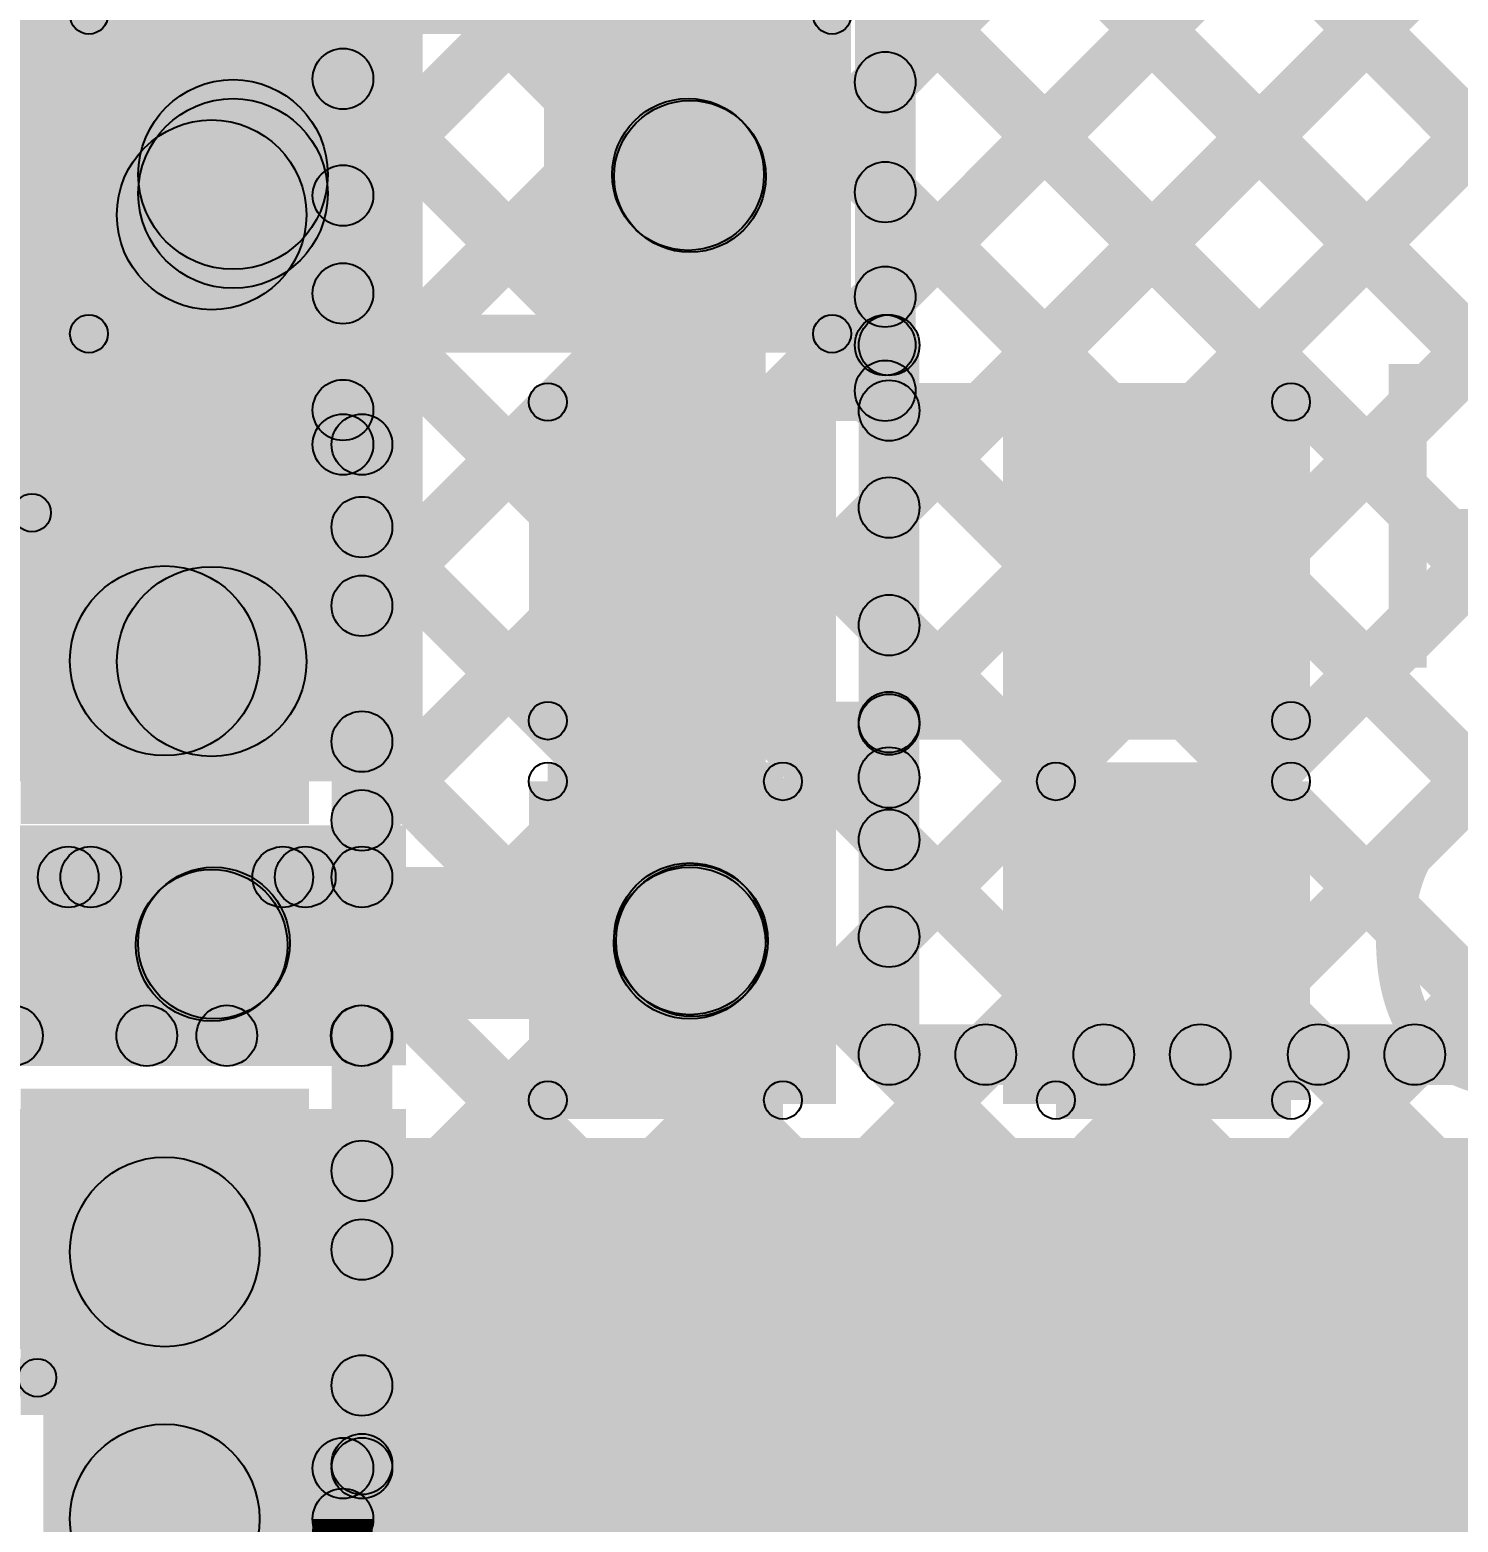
# Model space of a CAD drawing. Header units: millimetres. Extents: x -0.28 to 3.03, y -0.05 to 3.12.
# Drawn here: x 2.2502 to 2.4386, y 1.0364 to 1.2331 of the extents above; entities that cross this region are included whole.
import ezdxf

# ---------------------------------------------------------------- set-up
doc = ezdxf.new("R2010")
doc.units = ezdxf.units.MM
doc.header["$MEASUREMENT"] = 0
for name, color, linetype in [('BottomLayer', 5, 'Continuous'), ('BottomPaste', 16, 'Continuous'), ('BottomSolder', 6, 'Continuous'), ('TopLayer', 1, 'Continuous'), ('TopOverlay', 2, 'Continuous'), ('TopPaste', 8, 'Continuous'), ('TopSolder', 216, 'Continuous'), ('ViaHoleLayer', 16, 'Continuous')]:
    doc.layers.add(name, color=color, linetype=linetype)

# ---------------------------------------------------------------- blocks, each defined once
blk = doc.blocks.new('INA181A3IDBVR_25')
at = {"layer": 'TopLayer'}
for points in [[(-0.07283, 0.04921), (-0.02953, 0.04921), (-0.02953, 0.02559), (-0.07283, 0.02559)], [(0.02953, 0.04921), (0.07283, 0.04921), (0.07283, 0.02559), (0.02953, 0.02559)], [(-0.07283, 0.01181), (-0.02953, 0.01181), (-0.02953, -0.01181), (-0.07283, -0.01181)], [(0.02953, 0.01181), (0.07283, 0.01181), (0.07283, -0.01181), (0.02953, -0.01181)], [(-0.07283, -0.02559), (-0.02953, -0.02559), (-0.02953, -0.04921), (-0.07283, -0.04921)], [(0.02953, -0.02559), (0.07283, -0.02559), (0.07283, -0.04921), (0.02953, -0.04921)]]:
    blk.add_hatch(color=1, dxfattribs=at).paths.add_polyline_path(points)
at = {"layer": 'TopOverlay'}
h = blk.add_hatch(color=2, dxfattribs=at)
edge = h.paths.add_edge_path()
edge.add_arc((-0.0289, 0.05701), 0.0025, 0, 360)
for points in [[(-0.0289, 0.05451), (-0.0289, 0.05951), (0.02749, 0.0595), (0.02749, 0.0545)], [(-0.0282, -0.0595), (-0.0282, -0.0545), (0.0282, -0.0545), (0.0282, -0.0595)]]:
    blk.add_hatch(color=2, dxfattribs=at).paths.add_polyline_path(points)
h = blk.add_hatch(color=2, dxfattribs=at)
edge = h.paths.add_edge_path()
edge.add_arc((0.02749, 0.057), 0.0025, 0, 360)
h = blk.add_hatch(color=2, dxfattribs=at)
edge = h.paths.add_edge_path()
edge.add_arc((-0.07, 0.056), 0.0025, 0, 360)
h = blk.add_hatch(color=2, dxfattribs=at)
edge = h.paths.add_edge_path()
edge.add_arc((-0.064, 0.056), 0.0025, 0, 360)
h = blk.add_hatch(color=2, dxfattribs=at)
edge = h.paths.add_edge_path()
edge.add_arc((-0.0282, -0.057), 0.0025, 0, 360)
h = blk.add_hatch(color=2, dxfattribs=at)
edge = h.paths.add_edge_path()
edge.add_arc((0.0282, -0.057), 0.0025, 0, 360)
at = {"layer": 'TopPaste'}
for points in [[(-0.07283, 0.04921), (-0.02953, 0.04921), (-0.02953, 0.02559), (-0.07283, 0.02559)], [(0.02953, 0.04921), (0.07283, 0.04921), (0.07283, 0.02559), (0.02953, 0.02559)], [(-0.07283, 0.01181), (-0.02953, 0.01181), (-0.02953, -0.01181), (-0.07283, -0.01181)], [(0.02953, 0.01181), (0.07283, 0.01181), (0.07283, -0.01181), (0.02953, -0.01181)], [(-0.07283, -0.02559), (-0.02953, -0.02559), (-0.02953, -0.04921), (-0.07283, -0.04921)], [(0.02953, -0.02559), (0.07283, -0.02559), (0.07283, -0.04921), (0.02953, -0.04921)]]:
    blk.add_hatch(color=8, dxfattribs=at).paths.add_polyline_path(points)
at = {"layer": 'TopSolder'}
for points in [[(-0.07683, 0.05321), (-0.02553, 0.05321), (-0.02553, 0.02159), (-0.07683, 0.02159)], [(0.02553, 0.05321), (0.07683, 0.05321), (0.07683, 0.02159), (0.02553, 0.02159)], [(-0.07683, 0.01581), (-0.02553, 0.01581), (-0.02553, -0.01581), (-0.07683, -0.01581)], [(0.02553, 0.01581), (0.07683, 0.01581), (0.07683, -0.01581), (0.02553, -0.01581)], [(-0.07683, -0.02159), (-0.02553, -0.02159), (-0.02553, -0.05321), (-0.07683, -0.05321)], [(0.02553, -0.02159), (0.07683, -0.02159), (0.07683, -0.05321), (0.02553, -0.05321)]]:
    blk.add_hatch(color=216, dxfattribs=at).paths.add_polyline_path(points)
at = {"layer": 'TopOverlay', "const_width": 0.005}
blk.add_lwpolyline([(-0.064, 0.056, 1), (-0.07, 0.056, 1)], format="xyb", close=True, dxfattribs=at)
at = {"layer": 'TopOverlay'}
for centre in [(-0.0289, 0.05701), (0.02749, 0.057), (-0.07, 0.056), (-0.064, 0.056), (-0.0282, -0.057), (0.0282, -0.057)]:
    blk.add_circle(centre, 0.0025, dxfattribs=at)
blk = doc.blocks.new('R__0603_53')
at = {"layer": 'TopLayer'}
for points in [[(-0.015, 0.0175), (-0.015, -0.0175), (-0.045, -0.0175), (-0.045, 0.0175)], [(0.045, 0.0175), (0.045, -0.0175), (0.015, -0.0175), (0.015, 0.0175)]]:
    blk.add_hatch(color=1, dxfattribs=at).paths.add_polyline_path(points)
at = {"layer": 'TopOverlay'}
h = blk.add_hatch(color=2, dxfattribs=at)
edge = h.paths.add_edge_path()
edge.add_arc((-0.049, 0.021), 0.0025, 0, 360)
h = blk.add_hatch(color=2, dxfattribs=at)
edge = h.paths.add_edge_path()
edge.add_arc((-0.049, 0.021), 0.0025, 0, 360)
for points in [[(0.049, 0.0235), (0.049, 0.0185), (-0.049, 0.0185), (-0.049, 0.0235)], [(-0.0515, 0.021), (-0.0465, 0.021), (-0.0465, -0.021), (-0.0515, -0.021)], [(0.0465, 0.021), (0.0515, 0.021), (0.0515, -0.021), (0.0465, -0.021)], [(0.049, -0.0185), (0.049, -0.0235), (-0.049, -0.0235), (-0.049, -0.0185)]]:
    blk.add_hatch(color=2, dxfattribs=at).paths.add_polyline_path(points)
h = blk.add_hatch(color=2, dxfattribs=at)
edge = h.paths.add_edge_path()
edge.add_arc((0.049, 0.021), 0.0025, 0, 360)
h = blk.add_hatch(color=2, dxfattribs=at)
edge = h.paths.add_edge_path()
edge.add_arc((0.049, 0.021), 0.0025, 0, 360)
h = blk.add_hatch(color=2, dxfattribs=at)
edge = h.paths.add_edge_path()
edge.add_arc((-0.049, -0.021), 0.0025, 0, 360)
h = blk.add_hatch(color=2, dxfattribs=at)
edge = h.paths.add_edge_path()
edge.add_arc((-0.049, -0.021), 0.0025, 0, 360)
h = blk.add_hatch(color=2, dxfattribs=at)
edge = h.paths.add_edge_path()
edge.add_arc((0.049, -0.021), 0.0025, 0, 360)
h = blk.add_hatch(color=2, dxfattribs=at)
edge = h.paths.add_edge_path()
edge.add_arc((0.049, -0.021), 0.0025, 0, 360)
at = {"layer": 'TopPaste'}
for points in [[(-0.015, 0.0175), (-0.015, -0.0175), (-0.045, -0.0175), (-0.045, 0.0175)], [(0.045, 0.0175), (0.045, -0.0175), (0.015, -0.0175), (0.015, 0.0175)]]:
    blk.add_hatch(color=8, dxfattribs=at).paths.add_polyline_path(points)
at = {"layer": 'TopSolder'}
for points in [[(-0.011, 0.0215), (-0.011, -0.0215), (-0.049, -0.0215), (-0.049, 0.0215)], [(0.049, 0.0215), (0.049, -0.0215), (0.011, -0.0215), (0.011, 0.0215)]]:
    blk.add_hatch(color=216, dxfattribs=at).paths.add_polyline_path(points)
at = {"layer": 'TopOverlay'}
for centre in [(-0.049, 0.021), (-0.049, 0.021), (0.049, 0.021), (0.049, 0.021), (-0.049, -0.021), (-0.049, -0.021), (0.049, -0.021), (0.049, -0.021)]:
    blk.add_circle(centre, 0.0025, dxfattribs=at)
blk = doc.blocks.new('R__0603_54')
at = {"layer": 'TopLayer'}
for points in [[(-0.015, 0.0175), (-0.015, -0.0175), (-0.045, -0.0175), (-0.045, 0.0175)], [(0.045, 0.0175), (0.045, -0.0175), (0.015, -0.0175), (0.015, 0.0175)]]:
    blk.add_hatch(color=1, dxfattribs=at).paths.add_polyline_path(points)
at = {"layer": 'TopOverlay'}
h = blk.add_hatch(color=2, dxfattribs=at)
edge = h.paths.add_edge_path()
edge.add_arc((-0.049, 0.021), 0.0025, 0, 360)
h = blk.add_hatch(color=2, dxfattribs=at)
edge = h.paths.add_edge_path()
edge.add_arc((-0.049, 0.021), 0.0025, 0, 360)
for points in [[(-0.049, 0.0185), (-0.049, 0.0235), (0.049, 0.0235), (0.049, 0.0185)], [(-0.0465, -0.021), (-0.0515, -0.021), (-0.0515, 0.021), (-0.0465, 0.021)], [(0.0515, -0.021), (0.0465, -0.021), (0.0465, 0.021), (0.0515, 0.021)], [(-0.049, -0.0235), (-0.049, -0.0185), (0.049, -0.0185), (0.049, -0.0235)]]:
    blk.add_hatch(color=2, dxfattribs=at).paths.add_polyline_path(points)
h = blk.add_hatch(color=2, dxfattribs=at)
edge = h.paths.add_edge_path()
edge.add_arc((0.049, 0.021), 0.0025, 0, 360)
h = blk.add_hatch(color=2, dxfattribs=at)
edge = h.paths.add_edge_path()
edge.add_arc((0.049, 0.021), 0.0025, 0, 360)
h = blk.add_hatch(color=2, dxfattribs=at)
edge = h.paths.add_edge_path()
edge.add_arc((-0.049, -0.021), 0.0025, 0, 360)
h = blk.add_hatch(color=2, dxfattribs=at)
edge = h.paths.add_edge_path()
edge.add_arc((-0.049, -0.021), 0.0025, 0, 360)
h = blk.add_hatch(color=2, dxfattribs=at)
edge = h.paths.add_edge_path()
edge.add_arc((0.049, -0.021), 0.0025, 0, 360)
h = blk.add_hatch(color=2, dxfattribs=at)
edge = h.paths.add_edge_path()
edge.add_arc((0.049, -0.021), 0.0025, 0, 360)
at = {"layer": 'TopPaste'}
for points in [[(-0.015, 0.0175), (-0.015, -0.0175), (-0.045, -0.0175), (-0.045, 0.0175)], [(0.045, 0.0175), (0.045, -0.0175), (0.015, -0.0175), (0.015, 0.0175)]]:
    blk.add_hatch(color=8, dxfattribs=at).paths.add_polyline_path(points)
at = {"layer": 'TopSolder'}
for points in [[(-0.011, 0.0215), (-0.011, -0.0215), (-0.049, -0.0215), (-0.049, 0.0215)], [(0.049, 0.0215), (0.049, -0.0215), (0.011, -0.0215), (0.011, 0.0215)]]:
    blk.add_hatch(color=216, dxfattribs=at).paths.add_polyline_path(points)
at = {"layer": 'TopOverlay'}
for centre in [(-0.049, 0.021), (-0.049, 0.021), (0.049, 0.021), (0.049, 0.021), (-0.049, -0.021), (-0.049, -0.021), (0.049, -0.021), (0.049, -0.021)]:
    blk.add_circle(centre, 0.0025, dxfattribs=at)
blk = doc.blocks.new('C__0603_B_78')
at = {"layer": 'BottomLayer'}
for points in [[(-0.045, -0.0175), (-0.045, 0.0175), (-0.015, 0.0175), (-0.015, -0.0175)], [(0.015, -0.0175), (0.015, 0.0175), (0.045, 0.0175), (0.045, -0.0175)]]:
    blk.add_hatch(color=5, dxfattribs=at).paths.add_polyline_path(points)
at = {"layer": 'BottomPaste'}
for points in [[(-0.045, -0.0175), (-0.045, 0.0175), (-0.015, 0.0175), (-0.015, -0.0175)], [(0.015, -0.0175), (0.015, 0.0175), (0.045, 0.0175), (0.045, -0.0175)]]:
    blk.add_hatch(color=16, dxfattribs=at).paths.add_polyline_path(points)
at = {"layer": 'BottomSolder'}
for points in [[(-0.049, -0.0215), (-0.049, 0.0215), (-0.011, 0.0215), (-0.011, -0.0215)], [(0.011, -0.0215), (0.011, 0.0215), (0.049, 0.0215), (0.049, -0.0215)]]:
    blk.add_hatch(color=6, dxfattribs=at).paths.add_polyline_path(points)
blk = doc.blocks.new('C__0603_B_92')
at = {"layer": 'BottomLayer'}
for points in [[(-0.045, -0.0175), (-0.045, 0.0175), (-0.015, 0.0175), (-0.015, -0.0175)], [(0.015, -0.0175), (0.015, 0.0175), (0.045, 0.0175), (0.045, -0.0175)]]:
    blk.add_hatch(color=5, dxfattribs=at).paths.add_polyline_path(points)
at = {"layer": 'BottomPaste'}
for points in [[(-0.045, -0.0175), (-0.045, 0.0175), (-0.015, 0.0175), (-0.015, -0.0175)], [(0.015, -0.0175), (0.015, 0.0175), (0.045, 0.0175), (0.045, -0.0175)]]:
    blk.add_hatch(color=16, dxfattribs=at).paths.add_polyline_path(points)
at = {"layer": 'BottomSolder'}
for points in [[(-0.049, -0.0215), (-0.049, 0.0215), (-0.011, 0.0215), (-0.011, -0.0215)], [(0.011, -0.0215), (0.011, 0.0215), (0.049, 0.0215), (0.049, -0.0215)]]:
    blk.add_hatch(color=6, dxfattribs=at).paths.add_polyline_path(points)
blk = doc.blocks.new('C__0603_93')
at = {"layer": 'TopLayer'}
for points in [[(-0.015, 0.0175), (-0.015, -0.0175), (-0.045, -0.0175), (-0.045, 0.0175)], [(0.045, 0.0175), (0.045, -0.0175), (0.015, -0.0175), (0.015, 0.0175)]]:
    blk.add_hatch(color=1, dxfattribs=at).paths.add_polyline_path(points)
at = {"layer": 'TopOverlay'}
h = blk.add_hatch(color=2, dxfattribs=at)
edge = h.paths.add_edge_path()
edge.add_arc((-0.049, 0.021), 0.0025, 0, 360)
h = blk.add_hatch(color=2, dxfattribs=at)
edge = h.paths.add_edge_path()
edge.add_arc((-0.049, 0.021), 0.0025, 0, 360)
for points in [[(-0.049, 0.0185), (-0.049, 0.0235), (-0.018, 0.0235), (-0.018, 0.0185)], [(0.018, 0.0185), (0.018, 0.0235), (0.049, 0.0235), (0.049, 0.0185)], [(-0.0465, -0.021), (-0.0515, -0.021), (-0.0515, 0.021), (-0.0465, 0.021)], [(0.0515, -0.021), (0.0465, -0.021), (0.0465, 0.021), (0.0515, 0.021)], [(-0.049, -0.0235), (-0.049, -0.0185), (-0.018, -0.0185), (-0.018, -0.0235)], [(0.018, -0.0235), (0.018, -0.0185), (0.049, -0.0185), (0.049, -0.0235)]]:
    blk.add_hatch(color=2, dxfattribs=at).paths.add_polyline_path(points)
h = blk.add_hatch(color=2, dxfattribs=at)
edge = h.paths.add_edge_path()
edge.add_arc((-0.018, 0.021), 0.0025, 0, 360)
h = blk.add_hatch(color=2, dxfattribs=at)
edge = h.paths.add_edge_path()
edge.add_arc((0.018, 0.021), 0.0025, 0, 360)
h = blk.add_hatch(color=2, dxfattribs=at)
edge = h.paths.add_edge_path()
edge.add_arc((0.049, 0.021), 0.0025, 0, 360)
h = blk.add_hatch(color=2, dxfattribs=at)
edge = h.paths.add_edge_path()
edge.add_arc((0.049, 0.021), 0.0025, 0, 360)
h = blk.add_hatch(color=2, dxfattribs=at)
edge = h.paths.add_edge_path()
edge.add_arc((-0.049, -0.021), 0.0025, 0, 360)
h = blk.add_hatch(color=2, dxfattribs=at)
edge = h.paths.add_edge_path()
edge.add_arc((-0.049, -0.021), 0.0025, 0, 360)
h = blk.add_hatch(color=2, dxfattribs=at)
edge = h.paths.add_edge_path()
edge.add_arc((-0.018, -0.021), 0.0025, 0, 360)
h = blk.add_hatch(color=2, dxfattribs=at)
edge = h.paths.add_edge_path()
edge.add_arc((0.018, -0.021), 0.0025, 0, 360)
h = blk.add_hatch(color=2, dxfattribs=at)
edge = h.paths.add_edge_path()
edge.add_arc((0.049, -0.021), 0.0025, 0, 360)
h = blk.add_hatch(color=2, dxfattribs=at)
edge = h.paths.add_edge_path()
edge.add_arc((0.049, -0.021), 0.0025, 0, 360)
at = {"layer": 'TopPaste'}
for points in [[(-0.015, 0.0175), (-0.015, -0.0175), (-0.045, -0.0175), (-0.045, 0.0175)], [(0.045, 0.0175), (0.045, -0.0175), (0.015, -0.0175), (0.015, 0.0175)]]:
    blk.add_hatch(color=8, dxfattribs=at).paths.add_polyline_path(points)
at = {"layer": 'TopSolder'}
for points in [[(-0.011, 0.0215), (-0.011, -0.0215), (-0.049, -0.0215), (-0.049, 0.0215)], [(0.049, 0.0215), (0.049, -0.0215), (0.011, -0.0215), (0.011, 0.0215)]]:
    blk.add_hatch(color=216, dxfattribs=at).paths.add_polyline_path(points)
at = {"layer": 'TopOverlay'}
for centre in [(-0.049, 0.021), (-0.049, 0.021), (-0.018, 0.021), (0.018, 0.021), (0.049, 0.021), (0.049, 0.021), (-0.049, -0.021), (-0.049, -0.021), (-0.018, -0.021), (0.018, -0.021), (0.049, -0.021), (0.049, -0.021)]:
    blk.add_circle(centre, 0.0025, dxfattribs=at)

msp = doc.modelspace()

# ---------------------------------------------------------------- hatches: boundary and pattern name
at = {"layer": 'BottomLayer'}
for points in [[(1.85709, 1.79677), (1.86275, 1.80243), (2.71083, 0.95435), (2.70517, 0.94869)], [(1.85649, 1.76909), (1.86215, 1.77474), (2.71083, 0.92607), (2.70517, 0.92041)], [(1.84238, 1.75492), (1.84804, 1.76057), (2.71083, 0.89778), (2.70517, 0.89212)], [(1.82985, 1.73917), (1.8355, 1.74482), (2.71083, 0.8695), (2.70517, 0.86384)], [(2.29683, 1.12605), (2.29117, 1.13171), (2.70517, 1.54571), (2.71083, 1.54005)], [(2.29673, 1.09767), (2.29108, 1.10333), (2.70517, 1.51742), (2.71083, 1.51177)], [(2.29683, 1.06948), (2.29117, 1.07514), (2.70517, 1.48914), (2.71083, 1.48348)], [(2.29683, 1.0412), (2.29117, 1.04685), (2.70517, 1.46085), (2.71083, 1.4552)], [(2.28509, 1.00117), (2.27943, 1.00683), (2.70517, 1.43257), (2.71083, 1.42691)], [(2.29433, 1.2084), (2.28867, 1.21406), (2.48566, 1.41105), (2.49132, 1.4054)], [(2.31337, 1.00117), (2.30771, 1.00683), (2.70517, 1.40429), (2.71083, 1.39863)], [(2.29433, 1.18012), (2.28867, 1.18578), (2.50256, 1.39966), (2.50822, 1.39401)], [(2.29683, 1.15433), (2.29117, 1.15999), (2.53035, 1.39917), (2.536, 1.39351)], [(2.34166, 1.00117), (2.336, 1.00683), (2.70517, 1.376), (2.71083, 1.37034)], [(2.36994, 1.00117), (2.36428, 1.00683), (2.70517, 1.34772), (2.71083, 1.34206)], [(2.39822, 1.00117), (2.39257, 1.00683), (2.70517, 1.31943), (2.71083, 1.31378)], [(2.2805, 1.14991), (2.2555, 1.14991), (2.2555, 1.258), (2.2805, 1.258)], [(2.2955, 1.17841), (2.2875, 1.17841), (2.2875, 1.258), (2.2955, 1.258)], [(2.28867, 1.25206), (2.29433, 1.25771), (2.71083, 0.84121), (2.70517, 0.83556)], [(2.28867, 1.22377), (2.29433, 1.22943), (2.71083, 0.81293), (2.70517, 0.80727)], [(2.12167, 1.22107), (2.12733, 1.22672), (2.25072, 1.10333), (2.24507, 1.09767)], [(2.28867, 1.19549), (2.29433, 1.20115), (2.71083, 0.78464), (2.70517, 0.77899)], [(2.298, 1.12141), (2.29, 1.12141), (2.29, 1.17841), (2.298, 1.17841)], [(2.29117, 1.1647), (2.29683, 1.17036), (2.46036, 1.00683), (2.4547, 1.00117)], [(2.29117, 1.13642), (2.29683, 1.14208), (2.43208, 1.00683), (2.42642, 1.00117)], [(2.242, 1.11741), (2.242, 1.12541), (2.294, 1.12541), (2.294, 1.11741)], [(2.1913, 1.04881), (2.18565, 1.05447), (2.25541, 1.12423), (2.26107, 1.11858)], [(2.25245, 1.11858), (2.2581, 1.12423), (2.27901, 1.10333), (2.27335, 1.09767)], [(2.26845, 1.09767), (2.26279, 1.10333), (2.2837, 1.12423), (2.28936, 1.11858)], [(2.28073, 1.11858), (2.28639, 1.12423), (2.40379, 1.00683), (2.39814, 1.00117)], [(2.242, 1.0965), (2.242, 1.1045), (2.294, 1.1045), (2.294, 1.0965)], [(2.298, 1.0435), (2.29, 1.0435), (2.29, 1.1005), (2.298, 1.1005)], [(2.29117, 1.07985), (2.29683, 1.08551), (2.37551, 1.00683), (2.36985, 1.00117)], [(2.2805, 1.03681), (2.2555, 1.03681), (2.2555, 1.072), (2.2805, 1.072)], [(2.29117, 1.05157), (2.29683, 1.05722), (2.34722, 1.00683), (2.34157, 1.00117)], [(2.2955, 1.03681), (2.2875, 1.03681), (2.2875, 1.0435), (2.2955, 1.0435)]]:
    msp.add_hatch(color=5, dxfattribs=at).paths.add_polyline_path(points)
h = msp.add_hatch(color=5, dxfattribs=at)
edge = h.paths.add_edge_path()
edge.add_arc((2.2915, 1.2266), 0.004, 0, 360)
h = msp.add_hatch(color=5, dxfattribs=at)
edge = h.paths.add_edge_path()
edge.add_arc((2.2915, 1.21123), 0.004, 0, 360)
h = msp.add_hatch(color=5, dxfattribs=at)
edge = h.paths.add_edge_path()
edge.add_arc((2.2915, 1.19832), 0.004, 0, 360)
h = msp.add_hatch(color=5, dxfattribs=at)
edge = h.paths.add_edge_path()
edge.add_arc((2.2915, 1.18295), 0.004, 0, 360)
h = msp.add_hatch(color=5, dxfattribs=at)
edge = h.paths.add_edge_path()
edge.add_arc((2.2915, 1.17841), 0.004, 0, 360)
h = msp.add_hatch(color=5, dxfattribs=at)
edge = h.paths.add_edge_path()
edge.add_arc((2.294, 1.17841), 0.004, 0, 360)
h = msp.add_hatch(color=5, dxfattribs=at)
edge = h.paths.add_edge_path()
edge.add_arc((2.294, 1.16753), 0.004, 0, 360)
h = msp.add_hatch(color=5, dxfattribs=at)
edge = h.paths.add_edge_path()
edge.add_arc((2.268, 1.14991), 0.0125, 0, 360)
h = msp.add_hatch(color=5, dxfattribs=at)
edge = h.paths.add_edge_path()
edge.add_arc((2.294, 1.15716), 0.004, 0, 360)
h = msp.add_hatch(color=5, dxfattribs=at)
edge = h.paths.add_edge_path()
edge.add_arc((2.294, 1.13925), 0.004, 0, 360)
h = msp.add_hatch(color=5, dxfattribs=at)
edge = h.paths.add_edge_path()
edge.add_arc((2.294, 1.12888), 0.004, 0, 360)
h = msp.add_hatch(color=5, dxfattribs=at)
edge = h.paths.add_edge_path()
edge.add_arc((2.25527, 1.12141), 0.004, 0, 360)
h = msp.add_hatch(color=5, dxfattribs=at)
edge = h.paths.add_edge_path()
edge.add_arc((2.25824, 1.12141), 0.004, 0, 360)
h = msp.add_hatch(color=5, dxfattribs=at)
edge = h.paths.add_edge_path()
edge.add_arc((2.28356, 1.12141), 0.004, 0, 360)
h = msp.add_hatch(color=5, dxfattribs=at)
edge = h.paths.add_edge_path()
edge.add_arc((2.28653, 1.12141), 0.004, 0, 360)
h = msp.add_hatch(color=5, dxfattribs=at)
edge = h.paths.add_edge_path()
edge.add_arc((2.294, 1.12141), 0.004, 0, 360)
h = msp.add_hatch(color=5, dxfattribs=at)
edge = h.paths.add_edge_path()
edge.add_arc((2.294, 1.12141), 0.004, 0, 360)
h = msp.add_hatch(color=5, dxfattribs=at)
edge = h.paths.add_edge_path()
edge.add_arc((2.2479, 1.1005), 0.004, 0, 360)
h = msp.add_hatch(color=5, dxfattribs=at)
edge = h.paths.add_edge_path()
edge.add_arc((2.26562, 1.1005), 0.004, 0, 360)
h = msp.add_hatch(color=5, dxfattribs=at)
edge = h.paths.add_edge_path()
edge.add_arc((2.27618, 1.1005), 0.004, 0, 360)
h = msp.add_hatch(color=5, dxfattribs=at)
edge = h.paths.add_edge_path()
edge.add_arc((2.29391, 1.1005), 0.004, 0, 360)
h = msp.add_hatch(color=5, dxfattribs=at)
edge = h.paths.add_edge_path()
edge.add_arc((2.294, 1.1005), 0.004, 0, 360)
h = msp.add_hatch(color=5, dxfattribs=at)
edge = h.paths.add_edge_path()
edge.add_arc((2.294, 1.1005), 0.004, 0, 360)
h = msp.add_hatch(color=5, dxfattribs=at)
edge = h.paths.add_edge_path()
edge.add_arc((2.294, 1.08268), 0.004, 0, 360)
h = msp.add_hatch(color=5, dxfattribs=at)
edge = h.paths.add_edge_path()
edge.add_arc((2.268, 1.072), 0.0125, 0, 360)
h = msp.add_hatch(color=5, dxfattribs=at)
edge = h.paths.add_edge_path()
edge.add_arc((2.294, 1.07231), 0.004, 0, 360)
h = msp.add_hatch(color=5, dxfattribs=at)
edge = h.paths.add_edge_path()
edge.add_arc((2.294, 1.0544), 0.004, 0, 360)
h = msp.add_hatch(color=5, dxfattribs=at)
edge = h.paths.add_edge_path()
edge.add_arc((2.268, 1.03681), 0.0125, 0, 360)
h = msp.add_hatch(color=5, dxfattribs=at)
edge = h.paths.add_edge_path()
edge.add_arc((2.268, 1.03681), 0.01181, 0, 360)
h = msp.add_hatch(color=5, dxfattribs=at)
edge = h.paths.add_edge_path()
edge.add_arc((2.2915, 1.0435), 0.004, 0, 360)
h = msp.add_hatch(color=5, dxfattribs=at)
edge = h.paths.add_edge_path()
edge.add_arc((2.294, 1.04403), 0.004, 0, 360)
h = msp.add_hatch(color=5, dxfattribs=at)
edge = h.paths.add_edge_path()
edge.add_arc((2.294, 1.0435), 0.004, 0, 360)
h = msp.add_hatch(color=5, dxfattribs=at)
edge = h.paths.add_edge_path()
edge.add_arc((2.2915, 1.03681), 0.004, 0, 360)
h = msp.add_hatch(color=5, dxfattribs=at)
edge = h.paths.add_edge_path()
edge.add_arc((2.2915, 1.03681), 0.004, 0, 360)
at = {"layer": 'TopLayer'}
for points in [[(2.36583, 1.19505), (2.36017, 1.20071), (2.7062, 1.54673), (2.71185, 1.54107)], [(2.36633, 1.16727), (2.36068, 1.17293), (2.7062, 1.51845), (2.71185, 1.51279)], [(2.36633, 1.13899), (2.36068, 1.14464), (2.7062, 1.49016), (2.71185, 1.48451)], [(2.36633, 1.1107), (2.36068, 1.11636), (2.7062, 1.46188), (2.71185, 1.45622)], [(2.37909, 1.09517), (2.37343, 1.10083), (2.7062, 1.43359), (2.71185, 1.42794)], [(2.40737, 1.09517), (2.40171, 1.10083), (2.7062, 1.40531), (2.71185, 1.39965)], [(2.36583, 1.22333), (2.36017, 1.22899), (2.53035, 1.39917), (2.536, 1.39351)], [(2.43566, 1.09517), (2.43, 1.10083), (2.7062, 1.37703), (2.71185, 1.37137)], [(2.32419, 1.32967), (2.32985, 1.33533), (2.56435, 1.10083), (2.55869, 1.09517)], [(2.31017, 1.31541), (2.31583, 1.32107), (2.53607, 1.10083), (2.53041, 1.09517)], [(2.248, 1.13415), (2.302, 1.13415), (2.302, 1.308), (2.248, 1.308)], [(2.2895, 1.214), (2.2645, 1.214), (2.2645, 1.258), (2.2895, 1.258)], [(2.367, 1.19151), (2.359, 1.19151), (2.359, 1.2425), (2.367, 1.2425)], [(2.36017, 1.23713), (2.36583, 1.24278), (2.50778, 1.10083), (2.50213, 1.09517)], [(2.28302, 1.19984), (2.26534, 1.21752), (2.26816, 1.22034), (2.28584, 1.20266)], [(2.32993, 1.20693), (2.34407, 1.22107), (2.34432, 1.22082), (2.33018, 1.20668)], [(2.2895, 1.2115), (2.2645, 1.2115), (2.2645, 1.214), (2.2895, 1.214)], [(2.34725, 1.11326), (2.32725, 1.11326), (2.32725, 1.21375), (2.34725, 1.21375)], [(2.36017, 1.20884), (2.36583, 1.2145), (2.4795, 1.10083), (2.47384, 1.09517)], [(2.28668, 1.14981), (2.26168, 1.14981), (2.26168, 1.20868), (2.28668, 1.20868)], [(2.367, 1.1855), (2.359, 1.1855), (2.359, 1.19151), (2.367, 1.19151)], [(2.36751, 1.14151), (2.35951, 1.14151), (2.35951, 1.19151), (2.36751, 1.19151)], [(2.36068, 1.18005), (2.36633, 1.18571), (2.45121, 1.10083), (2.44556, 1.09517)], [(2.36068, 1.15177), (2.36633, 1.15742), (2.42293, 1.10083), (2.41727, 1.09517)], [(2.36751, 1.13451), (2.35951, 1.13451), (2.35951, 1.14151), (2.36751, 1.14151)], [(2.36751, 1.13451), (2.35951, 1.13451), (2.35951, 1.14151), (2.36751, 1.14151)], [(2.36751, 1.098), (2.35951, 1.098), (2.35951, 1.13451), (2.36751, 1.13451)], [(2.36068, 1.12348), (2.36633, 1.12914), (2.39465, 1.10083), (2.38899, 1.09517)], [(2.27448, 1.10271), (2.27448, 1.12271), (2.33721, 1.12271), (2.33721, 1.10271)], [(2.28125, 1.10534), (2.26711, 1.11948), (2.26741, 1.11978), (2.28155, 1.10564)], [(2.34428, 1.10564), (2.33014, 1.11978), (2.33043, 1.12008), (2.34458, 1.10594)], [(2.33018, 1.10619), (2.34432, 1.12033), (2.34458, 1.12008), (2.33043, 1.10594)], [(2.36351, 1.094), (2.36351, 1.102), (2.6, 1.102), (2.6, 1.094)], [(2.252, 1.024), (2.589, 1.024), (2.589, 1.087), (2.252, 1.087)]]:
    msp.add_hatch(color=1, dxfattribs=at).paths.add_polyline_path(points)
h = msp.add_hatch(color=1, dxfattribs=at)
edge = h.paths.add_edge_path()
edge.add_arc((2.363, 1.22616), 0.004, 0, 360)
h = msp.add_hatch(color=1, dxfattribs=at)
edge = h.paths.add_edge_path()
edge.add_arc((2.277, 1.214), 0.0125, 0, 360)
h = msp.add_hatch(color=1, dxfattribs=at)
edge = h.paths.add_edge_path()
edge.add_arc((2.277, 1.214), 0.0125, 0, 360)
h = msp.add_hatch(color=1, dxfattribs=at)
edge = h.paths.add_edge_path()
edge.add_arc((2.277, 1.2115), 0.0125, 0, 360)
h = msp.add_hatch(color=1, dxfattribs=at)
edge = h.paths.add_edge_path()
edge.add_arc((2.277, 1.2115), 0.0125, 0, 360)
h = msp.add_hatch(color=1, dxfattribs=at)
edge = h.paths.add_edge_path()
edge.add_arc((2.337, 1.214), 0.01, 0, 360)
h = msp.add_hatch(color=1, dxfattribs=at)
edge = h.paths.add_edge_path()
edge.add_arc((2.33725, 1.21375), 0.01, 0, 360)
h = msp.add_hatch(color=1, dxfattribs=at)
edge = h.paths.add_edge_path()
edge.add_arc((2.33725, 1.21375), 0.01, 0, 360)
h = msp.add_hatch(color=1, dxfattribs=at)
edge = h.paths.add_edge_path()
edge.add_arc((2.27418, 1.20868), 0.0125, 0, 360)
h = msp.add_hatch(color=1, dxfattribs=at)
edge = h.paths.add_edge_path()
edge.add_arc((2.27418, 1.20868), 0.0125, 0, 360)
h = msp.add_hatch(color=1, dxfattribs=at)
edge = h.paths.add_edge_path()
edge.add_arc((2.363, 1.21167), 0.004, 0, 360)
h = msp.add_hatch(color=1, dxfattribs=at)
edge = h.paths.add_edge_path()
edge.add_arc((2.363, 1.19788), 0.004, 0, 360)
h = msp.add_hatch(color=1, dxfattribs=at)
edge = h.paths.add_edge_path()
edge.add_arc((2.363, 1.19151), 0.004, 0, 360)
h = msp.add_hatch(color=1, dxfattribs=at)
edge = h.paths.add_edge_path()
edge.add_arc((2.363, 1.19151), 0.004, 0, 360)
h = msp.add_hatch(color=1, dxfattribs=at)
edge = h.paths.add_edge_path()
edge.add_arc((2.36351, 1.19151), 0.004, 0, 360)
h = msp.add_hatch(color=1, dxfattribs=at)
edge = h.paths.add_edge_path()
edge.add_arc((2.363, 1.1855), 0.004, 0, 360)
h = msp.add_hatch(color=1, dxfattribs=at)
edge = h.paths.add_edge_path()
edge.add_arc((2.36351, 1.18288), 0.004, 0, 360)
h = msp.add_hatch(color=1, dxfattribs=at)
edge = h.paths.add_edge_path()
edge.add_arc((2.36351, 1.1701), 0.004, 0, 360)
h = msp.add_hatch(color=1, dxfattribs=at)
edge = h.paths.add_edge_path()
edge.add_arc((2.27418, 1.14981), 0.0125, 0, 360)
h = msp.add_hatch(color=1, dxfattribs=at)
edge = h.paths.add_edge_path()
edge.add_arc((2.36351, 1.1546), 0.004, 0, 360)
h = msp.add_hatch(color=1, dxfattribs=at)
edge = h.paths.add_edge_path()
edge.add_arc((2.36351, 1.14182), 0.004, 0, 360)
h = msp.add_hatch(color=1, dxfattribs=at)
edge = h.paths.add_edge_path()
edge.add_arc((2.36351, 1.14151), 0.004, 0, 360)
h = msp.add_hatch(color=1, dxfattribs=at)
edge = h.paths.add_edge_path()
edge.add_arc((2.36351, 1.14151), 0.004, 0, 360)
h = msp.add_hatch(color=1, dxfattribs=at)
edge = h.paths.add_edge_path()
edge.add_arc((2.36351, 1.14151), 0.004, 0, 360)
h = msp.add_hatch(color=1, dxfattribs=at)
edge = h.paths.add_edge_path()
edge.add_arc((2.36351, 1.13451), 0.004, 0, 360)
h = msp.add_hatch(color=1, dxfattribs=at)
edge = h.paths.add_edge_path()
edge.add_arc((2.36351, 1.13451), 0.004, 0, 360)
h = msp.add_hatch(color=1, dxfattribs=at)
edge = h.paths.add_edge_path()
edge.add_arc((2.36351, 1.13451), 0.004, 0, 360)
h = msp.add_hatch(color=1, dxfattribs=at)
edge = h.paths.add_edge_path()
edge.add_arc((2.36351, 1.12631), 0.004, 0, 360)
h = msp.add_hatch(color=1, dxfattribs=at)
edge = h.paths.add_edge_path()
edge.add_arc((2.33725, 1.11326), 0.01, 0, 360)
h = msp.add_hatch(color=1, dxfattribs=at)
edge = h.paths.add_edge_path()
edge.add_arc((2.33725, 1.11326), 0.01, 0, 360)
h = msp.add_hatch(color=1, dxfattribs=at)
edge = h.paths.add_edge_path()
edge.add_arc((2.33751, 1.11301), 0.01, 0, 360)
h = msp.add_hatch(color=1, dxfattribs=at)
edge = h.paths.add_edge_path()
edge.add_arc((2.33751, 1.11301), 0.01, 0, 360)
h = msp.add_hatch(color=1, dxfattribs=at)
edge = h.paths.add_edge_path()
edge.add_arc((2.27418, 1.11241), 0.01, 0, 360)
h = msp.add_hatch(color=1, dxfattribs=at)
edge = h.paths.add_edge_path()
edge.add_arc((2.27448, 1.11271), 0.01, 0, 360)
h = msp.add_hatch(color=1, dxfattribs=at)
edge = h.paths.add_edge_path()
edge.add_arc((2.27448, 1.11271), 0.01, 0, 360)
h = msp.add_hatch(color=1, dxfattribs=at)
edge = h.paths.add_edge_path()
edge.add_arc((2.33721, 1.11271), 0.01, 0, 360)
h = msp.add_hatch(color=1, dxfattribs=at)
edge = h.paths.add_edge_path()
edge.add_arc((2.33721, 1.11271), 0.01, 0, 360)
h = msp.add_hatch(color=1, dxfattribs=at)
edge = h.paths.add_edge_path()
edge.add_arc((2.36351, 1.11353), 0.004, 0, 360)
h = msp.add_hatch(color=1, dxfattribs=at)
edge = h.paths.add_edge_path()
edge.add_arc((2.36351, 1.098), 0.004, 0, 360)
h = msp.add_hatch(color=1, dxfattribs=at)
edge = h.paths.add_edge_path()
edge.add_arc((2.36351, 1.098), 0.004, 0, 360)
h = msp.add_hatch(color=1, dxfattribs=at)
edge = h.paths.add_edge_path()
edge.add_arc((2.37626, 1.098), 0.004, 0, 360)
h = msp.add_hatch(color=1, dxfattribs=at)
edge = h.paths.add_edge_path()
edge.add_arc((2.39182, 1.098), 0.004, 0, 360)
h = msp.add_hatch(color=1, dxfattribs=at)
edge = h.paths.add_edge_path()
edge.add_arc((2.40454, 1.098), 0.004, 0, 360)
h = msp.add_hatch(color=1, dxfattribs=at)
edge = h.paths.add_edge_path()
edge.add_arc((2.4201, 1.098), 0.004, 0, 360)
h = msp.add_hatch(color=1, dxfattribs=at)
edge = h.paths.add_edge_path()
edge.add_arc((2.43283, 1.098), 0.004, 0, 360)
h = msp.add_hatch(color=1, dxfattribs=at)
edge = h.paths.add_edge_path()
edge.add_arc((2.268, 1.03681), 0.01181, 0, 360)
at = {"layer": 'ViaHoleLayer'}
h = msp.add_hatch(color=16, dxfattribs=at)
edge = h.paths.add_edge_path()
edge.add_arc((2.268, 1.03681), 0.00591, 0, 360)

# ---------------------------------------------------------------- linework, layer by layer
at = {"layer": 'BottomLayer', "const_width": 0.008}
msp.add_lwpolyline([(2.2915, 1.03681, -1), (2.2445, 1.03681)], format="xyb", dxfattribs=at)
at = {"layer": 'BottomLayer'}
for centre, radius in [((2.2915, 1.2266), 0.004), ((2.2915, 1.21123), 0.004), ((2.2915, 1.19832), 0.004), ((2.2915, 1.18295), 0.004), ((2.2915, 1.17841), 0.004), ((2.294, 1.17841), 0.004), ((2.294, 1.16753), 0.004), ((2.268, 1.14991), 0.0125), ((2.294, 1.15716), 0.004), ((2.294, 1.13925), 0.004), ((2.294, 1.12888), 0.004), ((2.25527, 1.12141), 0.004), ((2.25824, 1.12141), 0.004), ((2.28356, 1.12141), 0.004), ((2.28653, 1.12141), 0.004), ((2.294, 1.12141), 0.004), ((2.294, 1.12141), 0.004), ((2.2479, 1.1005), 0.004), ((2.26562, 1.1005), 0.004), ((2.27618, 1.1005), 0.004), ((2.29391, 1.1005), 0.004), ((2.294, 1.1005), 0.004), ((2.294, 1.1005), 0.004), ((2.294, 1.08268), 0.004), ((2.268, 1.072), 0.0125), ((2.294, 1.07231), 0.004), ((2.294, 1.0544), 0.004), ((2.268, 1.03681), 0.0125), ((2.2915, 1.0435), 0.004), ((2.294, 1.04403), 0.004), ((2.294, 1.0435), 0.004), ((2.2915, 1.03681), 0.004), ((2.2915, 1.03681), 0.004)]:
    msp.add_circle(centre, radius, dxfattribs=at)
at = {"layer": 'TopLayer'}
for centre, radius in [((2.363, 1.22616), 0.004), ((2.277, 1.214), 0.0125), ((2.277, 1.214), 0.0125), ((2.277, 1.2115), 0.0125), ((2.277, 1.2115), 0.0125), ((2.337, 1.214), 0.01), ((2.33725, 1.21375), 0.01), ((2.33725, 1.21375), 0.01), ((2.27418, 1.20868), 0.0125), ((2.27418, 1.20868), 0.0125), ((2.363, 1.21167), 0.004), ((2.363, 1.19788), 0.004), ((2.363, 1.19151), 0.004), ((2.363, 1.19151), 0.004), ((2.36351, 1.19151), 0.004), ((2.363, 1.1855), 0.004), ((2.36351, 1.18288), 0.004), ((2.36351, 1.1701), 0.004), ((2.27418, 1.14981), 0.0125), ((2.36351, 1.1546), 0.004), ((2.36351, 1.14182), 0.004), ((2.36351, 1.14151), 0.004), ((2.36351, 1.14151), 0.004), ((2.36351, 1.14151), 0.004), ((2.36351, 1.13451), 0.004), ((2.36351, 1.13451), 0.004), ((2.36351, 1.13451), 0.004), ((2.36351, 1.12631), 0.004), ((2.33725, 1.11326), 0.01), ((2.33725, 1.11326), 0.01), ((2.33751, 1.11301), 0.01), ((2.33751, 1.11301), 0.01), ((2.27418, 1.11241), 0.01), ((2.27448, 1.11271), 0.01), ((2.27448, 1.11271), 0.01), ((2.33721, 1.11271), 0.01), ((2.33721, 1.11271), 0.01), ((2.36351, 1.11353), 0.004), ((2.36351, 1.098), 0.004), ((2.36351, 1.098), 0.004), ((2.37626, 1.098), 0.004), ((2.39182, 1.098), 0.004), ((2.40454, 1.098), 0.004), ((2.4201, 1.098), 0.004), ((2.43283, 1.098), 0.004)]:
    msp.add_circle(centre, radius, dxfattribs=at)

# ---------------------------------------------------------------- block references
for name, p, rotation in [('R__0603_54', (2.307, 1.214), 360), ('R__0603_53', (2.36751, 1.16301), 180), ('INA181A3IDBVR_25', (2.223, 1.11241), 360), ('C__0603_B_78', (2.238, 1.14991), 180), ('C__0603_93', (2.36751, 1.11301), 360), ('C__0603_B_92', (2.238, 1.072), 180)]:
    msp.add_blockref(name, p, dxfattribs=dict(rotation=rotation))

# ---------------------------------------------------------------- texts
at = {"layer": 'TopOverlay'}
for s, p in [('R16', (2.425, 1.149)), ('C22', (2.425, 1.093))]:
    msp.add_text(s, height=0.04, dxfattribs=at).set_placement(p)

doc.saveas('drawing.dxf')
